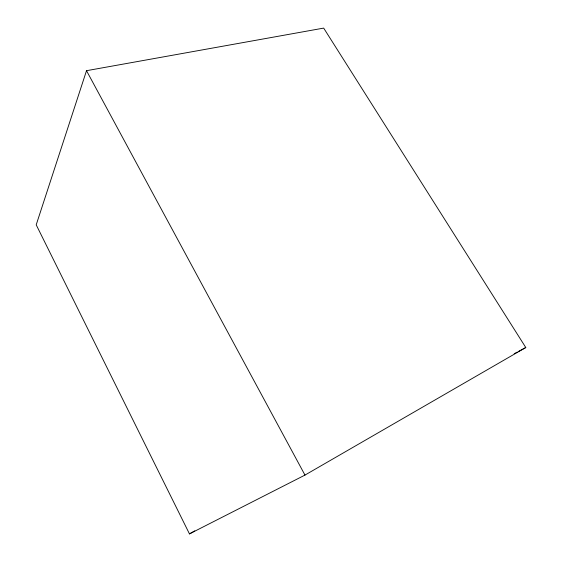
<?xml version="1.0" encoding="UTF-8"?>
<svg xmlns="http://www.w3.org/2000/svg" width="562" height="562" viewBox="0 0 562 562"><rect width="100%" height="100%" fill="white"/><g stroke="black" fill="none" stroke-linecap="round" stroke-linejoin="round"><path stroke-width="0.84" d="M86.513 70.693L36.207 224.828L189.464 533.9L304.976 475.08L525.793 347.534L323.684 28.1L86.513 70.693L304.976 475.08M189.464 533.9L194.782 530.865M514.181 353.723L517.279 352.072M518.824 351.243L525.793 347.534"/></g></svg>
